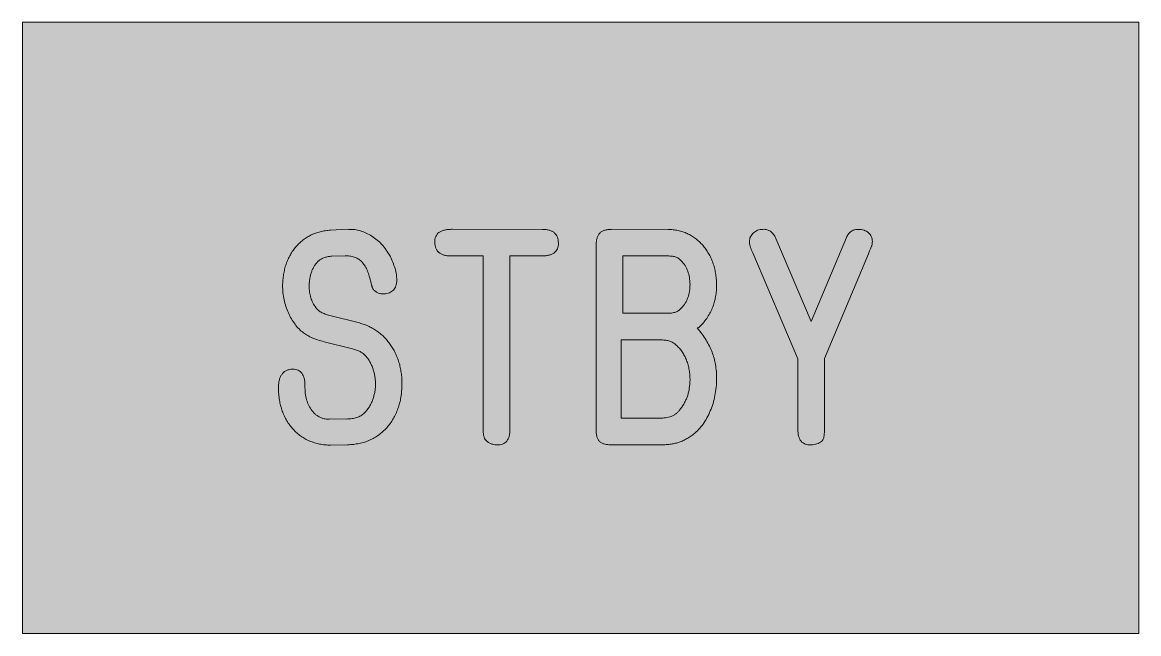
# Model space of a CAD drawing. Header units: inches. Extents: x 98.4 to 111.9, y 145 to 152.4.
import ezdxf

# ---------------------------------------------------------------- set-up
doc = ezdxf.new("R2010")
doc.units = ezdxf.units.IN
doc.header["$MEASUREMENT"] = 0

# ---------------------------------------------------------------- blocks, each defined once
blk = doc.blocks.new('block 2')
at = {"true_color": 0xffffff}
h = blk.add_hatch(color=7, dxfattribs=at)
h.dxf.hatch_style = 2
h.paths.add_polyline_path([(98.397, 152.379), (98.397, 145.013), (111.859, 145.013), (111.859, 152.379)])
at = {"color": 7, "lineweight": 5, "true_color": 0xffffff}
blk.add_lwpolyline([(98.397, 152.379), (98.397, 145.013), (111.859, 145.013), (111.859, 152.379), (98.397, 152.379)], dxfattribs=at)
blk = doc.blocks.new('block 3')
at = {"color": 7, "lineweight": 5, "true_color": 0xffffff}
blk.add_open_spline([(105.509, 149.885), (105.509, 149.885), (106.183, 149.884), (106.183, 149.884), (106.204, 149.883), (106.225, 149.882), (106.245, 149.88), (106.265, 149.878), (106.285, 149.875), (106.305, 149.87), (106.324, 149.866), (106.343, 149.861), (106.361, 149.855), (106.379, 149.848), (106.397, 149.842), (106.415, 149.834), (106.432, 149.826), (106.449, 149.817), (106.466, 149.807), (106.482, 149.797), (106.498, 149.786), (106.513, 149.774), (106.529, 149.763), (106.544, 149.75), (106.558, 149.737), (106.573, 149.723), (106.587, 149.708), (106.601, 149.693), (106.614, 149.678), (106.627, 149.662), (106.639, 149.645), (106.651, 149.629), (106.662, 149.612), (106.672, 149.594), (106.683, 149.577), (106.692, 149.559), (106.7, 149.54), (106.709, 149.521), (106.717, 149.502), (106.724, 149.483), (106.731, 149.463), (106.737, 149.442), (106.742, 149.422), (106.748, 149.4), (106.753, 149.379), (106.756, 149.358), (106.76, 149.336), (106.763, 149.313), (106.765, 149.291), (106.767, 149.267), (106.768, 149.244), (106.769, 149.221), (106.769, 149.195), (106.768, 149.17), (106.766, 149.145), (106.765, 149.121), (106.761, 149.097), (106.757, 149.073), (106.753, 149.049), (106.747, 149.026), (106.741, 149.003), (106.734, 148.98), (106.726, 148.958), (106.717, 148.936), (106.708, 148.915), (106.698, 148.893), (106.687, 148.873), (106.675, 148.852), (106.663, 148.832), (106.65, 148.812), (106.636, 148.792), (106.621, 148.773), (106.606, 148.754), (106.589, 148.735), (106.572, 148.718), (106.554, 148.7), (106.554, 148.7), (106.55, 148.7), (106.55, 148.7), (106.55, 148.7), (106.534, 148.696), (106.534, 148.696), (106.554, 148.672), (106.574, 148.648), (106.593, 148.623), (106.61, 148.599), (106.626, 148.575), (106.642, 148.55), (106.656, 148.526), (106.67, 148.502), (106.682, 148.478), (106.694, 148.454), (106.705, 148.431), (106.715, 148.406), (106.724, 148.382), (106.732, 148.357), (106.739, 148.332), (106.746, 148.307), (106.751, 148.281), (106.756, 148.255), (106.76, 148.228), (106.764, 148.2), (106.766, 148.172), (106.768, 148.144), (106.768, 148.115), (106.769, 148.087), (106.768, 148.052), (106.767, 148.016), (106.764, 147.982), (106.761, 147.948), (106.755, 147.915), (106.749, 147.882), (106.743, 147.85), (106.735, 147.818), (106.726, 147.787), (106.717, 147.756), (106.706, 147.726), (106.693, 147.697), (106.681, 147.669), (106.668, 147.641), (106.653, 147.614), (106.639, 147.588), (106.623, 147.563), (106.606, 147.539), (106.589, 147.516), (106.571, 147.494), (106.552, 147.473), (106.533, 147.453), (106.512, 147.434), (106.492, 147.415), (106.477, 147.404), (106.462, 147.393), (106.446, 147.383), (106.431, 147.374), (106.416, 147.365), (106.4, 147.357), (106.385, 147.349), (106.37, 147.341), (106.354, 147.334), (106.339, 147.328), (106.323, 147.322), (106.308, 147.317), (106.292, 147.312), (106.275, 147.308), (106.259, 147.304), (106.241, 147.3), (106.224, 147.298), (106.206, 147.295), (106.187, 147.293), (106.167, 147.291), (106.148, 147.29), (106.127, 147.288), (106.107, 147.288), (106.086, 147.288), (106.086, 147.288), (105.508, 147.288), (105.508, 147.288), (105.491, 147.289), (105.474, 147.289), (105.457, 147.291), (105.443, 147.292), (105.429, 147.295), (105.415, 147.299), (105.403, 147.302), (105.391, 147.307), (105.38, 147.313), (105.371, 147.318), (105.362, 147.325), (105.354, 147.332), (105.346, 147.341), (105.34, 147.35), (105.336, 147.36), (105.33, 147.371), (105.326, 147.383), (105.323, 147.396), (105.32, 147.41), (105.318, 147.425), (105.317, 147.44), (105.316, 147.458), (105.317, 147.476), (105.317, 147.493), (105.317, 147.493), (105.317, 149.687), (105.317, 149.687), (105.317, 149.704), (105.317, 149.72), (105.319, 149.737), (105.321, 149.751), (105.323, 149.765), (105.327, 149.778), (105.33, 149.79), (105.334, 149.802), (105.34, 149.812), (105.345, 149.822), (105.351, 149.831), (105.359, 149.838), (105.366, 149.846), (105.375, 149.852), (105.384, 149.858), (105.395, 149.864), (105.406, 149.869), (105.417, 149.873), (105.431, 149.877), (105.445, 149.879), (105.459, 149.881), (105.476, 149.883), (105.492, 149.884), (105.509, 149.885)], degree=3, knots=[0, 0, 0, 0, 1, 1, 1, 2, 2, 2, 3, 3, 3, 4, 4, 4, 5, 5, 5, 6, 6, 6, 7, 7, 7, 8, 8, 8, 9, 9, 9, 10, 10, 10, 11, 11, 11, 12, 12, 12, 13, 13, 13, 14, 14, 14, 15, 15, 15, 16, 16, 16, 17, 17, 17, 18, 18, 18, 19, 19, 19, 20, 20, 20, 21, 21, 21, 22, 22, 22, 23, 23, 23, 24, 24, 24, 25, 25, 25, 26, 26, 26, 27, 27, 27, 28, 28, 28, 29, 29, 29, 30, 30, 30, 31, 31, 31, 32, 32, 32, 33, 33, 33, 34, 34, 34, 35, 35, 35, 36, 36, 36, 37, 37, 37, 38, 38, 38, 39, 39, 39, 40, 40, 40, 41, 41, 41, 42, 42, 42, 43, 43, 43, 44, 44, 44, 45, 45, 45, 46, 46, 46, 47, 47, 47, 48, 48, 48, 49, 49, 49, 50, 50, 50, 51, 51, 51, 52, 52, 52, 53, 53, 53, 54, 54, 54, 55, 55, 55, 56, 56, 56, 57, 57, 57, 58, 58, 58, 59, 59, 59, 60, 60, 60, 61, 61, 61, 62, 62, 62, 63, 63, 63, 64, 64, 64, 65, 65, 65, 66, 66, 66, 67, 67, 67, 68, 68, 68, 69, 69, 69, 69], dxfattribs=at)
blk = doc.blocks.new('block 4')
at = {"color": 7, "lineweight": 5, "true_color": 0xffffff}
blk.add_open_spline([(102.32, 147.288), (102.32, 147.288), (102.115, 147.284), (102.115, 147.284), (102.092, 147.285), (102.069, 147.286), (102.047, 147.288), (102.025, 147.29), (102.004, 147.293), (101.982, 147.297), (101.962, 147.302), (101.941, 147.307), (101.921, 147.313), (101.901, 147.319), (101.882, 147.326), (101.863, 147.334), (101.844, 147.341), (101.826, 147.35), (101.808, 147.36), (101.79, 147.37), (101.773, 147.381), (101.756, 147.393), (101.739, 147.405), (101.723, 147.418), (101.708, 147.431), (101.692, 147.445), (101.677, 147.46), (101.663, 147.476), (101.649, 147.491), (101.635, 147.508), (101.622, 147.525), (101.61, 147.542), (101.598, 147.56), (101.587, 147.578), (101.576, 147.596), (101.566, 147.615), (101.557, 147.634), (101.548, 147.654), (101.539, 147.675), (101.532, 147.695), (101.524, 147.717), (101.518, 147.738), (101.512, 147.76), (101.506, 147.782), (101.501, 147.805), (101.498, 147.828), (101.493, 147.852), (101.49, 147.876), (101.489, 147.9), (101.486, 147.925), (101.485, 147.951), (101.485, 147.976), (101.485, 147.993), (101.486, 148.01), (101.488, 148.027), (101.49, 148.042), (101.493, 148.057), (101.497, 148.072), (101.501, 148.085), (101.505, 148.098), (101.511, 148.11), (101.516, 148.121), (101.522, 148.131), (101.53, 148.141), (101.537, 148.15), (101.545, 148.158), (101.553, 148.166), (101.562, 148.173), (101.572, 148.179), (101.583, 148.184), (101.594, 148.189), (101.605, 148.192), (101.617, 148.195), (101.63, 148.198), (101.643, 148.199), (101.656, 148.2), (101.668, 148.199), (101.68, 148.199), (101.691, 148.197), (101.702, 148.195), (101.712, 148.192), (101.722, 148.188), (101.731, 148.184), (101.74, 148.178), (101.748, 148.172), (101.756, 148.165), (101.763, 148.158), (101.768, 148.15), (101.775, 148.141), (101.78, 148.131), (101.784, 148.122), (101.789, 148.11), (101.793, 148.099), (101.796, 148.087), (101.8, 148.074), (101.802, 148.06), (101.803, 148.047), (101.804, 148.031), (101.804, 148.015), (101.805, 148), (101.805, 147.97), (101.806, 147.94), (101.809, 147.911), (101.812, 147.884), (101.817, 147.857), (101.825, 147.831), (101.832, 147.807), (101.841, 147.784), (101.853, 147.761), (101.863, 147.739), (101.876, 147.718), (101.891, 147.699), (101.898, 147.69), (101.906, 147.681), (101.914, 147.673), (101.922, 147.665), (101.93, 147.658), (101.938, 147.651), (101.947, 147.644), (101.955, 147.638), (101.964, 147.632), (101.973, 147.627), (101.982, 147.622), (101.991, 147.617), (102.001, 147.613), (102.01, 147.61), (102.02, 147.607), (102.03, 147.604), (102.04, 147.602), (102.05, 147.601), (102.061, 147.599), (102.071, 147.598), (102.082, 147.598), (102.093, 147.598), (102.104, 147.599), (102.116, 147.6), (102.116, 147.6), (102.308, 147.599), (102.308, 147.599), (102.329, 147.6), (102.351, 147.601), (102.373, 147.604), (102.392, 147.607), (102.411, 147.611), (102.43, 147.617), (102.447, 147.622), (102.464, 147.63), (102.479, 147.639), (102.493, 147.648), (102.506, 147.659), (102.519, 147.67), (102.529, 147.681), (102.54, 147.691), (102.549, 147.702), (102.559, 147.714), (102.568, 147.726), (102.576, 147.738), (102.585, 147.751), (102.592, 147.765), (102.599, 147.778), (102.606, 147.793), (102.613, 147.807), (102.619, 147.822), (102.625, 147.838), (102.63, 147.853), (102.634, 147.869), (102.639, 147.885), (102.643, 147.901), (102.646, 147.918), (102.649, 147.934), (102.652, 147.951), (102.653, 147.967), (102.655, 147.985), (102.655, 148.002), (102.655, 148.019), (102.655, 148.036), (102.654, 148.053), (102.653, 148.07), (102.652, 148.086), (102.65, 148.103), (102.647, 148.119), (102.644, 148.135), (102.64, 148.151), (102.636, 148.166), (102.632, 148.182), (102.627, 148.197), (102.622, 148.212), (102.617, 148.227), (102.611, 148.242), (102.604, 148.256), (102.598, 148.27), (102.591, 148.284), (102.583, 148.297), (102.576, 148.309), (102.568, 148.321), (102.559, 148.333), (102.55, 148.344), (102.541, 148.354), (102.531, 148.365), (102.523, 148.374), (102.514, 148.382), (102.505, 148.39), (102.494, 148.398), (102.482, 148.405), (102.47, 148.411), (102.457, 148.418), (102.443, 148.424), (102.428, 148.429), (102.412, 148.435), (102.396, 148.439), (102.38, 148.444), (102.38, 148.444), (102.035, 148.53), (102.035, 148.53), (102.009, 148.537), (101.982, 148.544), (101.956, 148.553), (101.934, 148.56), (101.913, 148.568), (101.892, 148.577), (101.874, 148.585), (101.856, 148.594), (101.838, 148.604), (101.821, 148.614), (101.805, 148.625), (101.789, 148.636), (101.77, 148.652), (101.751, 148.667), (101.734, 148.684), (101.716, 148.702), (101.7, 148.721), (101.685, 148.741), (101.669, 148.761), (101.655, 148.783), (101.642, 148.805), (101.628, 148.829), (101.616, 148.853), (101.605, 148.877), (101.594, 148.903), (101.584, 148.929), (101.575, 148.955), (101.567, 148.982), (101.56, 149.009), (101.554, 149.036), (101.548, 149.063), (101.543, 149.091), (101.54, 149.119), (101.537, 149.148), (101.536, 149.176), (101.535, 149.205), (101.536, 149.228), (101.537, 149.252), (101.539, 149.275), (101.541, 149.298), (101.544, 149.32), (101.547, 149.342), (101.551, 149.363), (101.555, 149.385), (101.56, 149.406), (101.565, 149.426), (101.571, 149.447), (101.578, 149.467), (101.585, 149.486), (101.592, 149.505), (101.601, 149.524), (101.609, 149.542), (101.618, 149.56), (101.629, 149.578), (101.638, 149.595), (101.649, 149.612), (101.661, 149.629), (101.672, 149.645), (101.685, 149.661), (101.698, 149.676), (101.711, 149.691), (101.725, 149.705), (101.739, 149.719), (101.753, 149.732), (101.768, 149.745), (101.783, 149.757), (101.798, 149.769), (101.814, 149.78), (101.83, 149.79), (101.846, 149.8), (101.863, 149.809), (101.88, 149.817), (101.898, 149.826), (101.915, 149.833), (101.933, 149.839), (101.952, 149.846), (101.971, 149.851), (101.99, 149.856), (102.009, 149.861), (102.029, 149.865), (102.049, 149.868), (102.07, 149.871), (102.091, 149.873), (102.112, 149.875), (102.112, 149.875), (102.316, 149.885), (102.316, 149.885), (102.316, 149.885), (102.335, 149.884), (102.335, 149.884), (102.358, 149.884), (102.382, 149.884), (102.405, 149.881), (102.428, 149.878), (102.451, 149.873), (102.474, 149.866), (102.498, 149.859), (102.521, 149.85), (102.543, 149.84), (102.567, 149.829), (102.589, 149.817), (102.611, 149.803), (102.634, 149.788), (102.656, 149.772), (102.676, 149.755), (102.697, 149.738), (102.716, 149.72), (102.734, 149.7), (102.753, 149.68), (102.771, 149.658), (102.786, 149.635), (102.802, 149.612), (102.817, 149.587), (102.831, 149.562), (102.843, 149.538), (102.855, 149.513), (102.865, 149.488), (102.875, 149.464), (102.883, 149.438), (102.891, 149.413), (102.897, 149.389), (102.903, 149.364), (102.907, 149.34), (102.91, 149.318), (102.911, 149.297), (102.913, 149.275), (102.912, 149.263), (102.911, 149.25), (102.909, 149.238), (102.908, 149.226), (102.905, 149.215), (102.901, 149.204), (102.898, 149.194), (102.894, 149.185), (102.888, 149.176), (102.884, 149.168), (102.878, 149.16), (102.872, 149.153), (102.865, 149.146), (102.857, 149.14), (102.849, 149.134), (102.841, 149.129), (102.833, 149.124), (102.824, 149.12), (102.814, 149.116), (102.803, 149.113), (102.792, 149.111), (102.781, 149.109), (102.769, 149.108), (102.757, 149.107), (102.742, 149.107), (102.727, 149.108), (102.712, 149.111), (102.699, 149.114), (102.686, 149.118), (102.674, 149.124), (102.663, 149.13), (102.652, 149.137), (102.643, 149.146), (102.634, 149.155), (102.626, 149.166), (102.619, 149.177), (102.618, 149.18), (102.618, 149.182), (102.617, 149.185), (102.616, 149.189), (102.615, 149.193), (102.614, 149.197), (102.613, 149.2), (102.612, 149.203), (102.611, 149.206), (102.609, 149.211), (102.609, 149.216), (102.607, 149.221), (102.606, 149.227), (102.604, 149.233), (102.602, 149.239), (102.599, 149.247), (102.597, 149.255), (102.595, 149.264), (102.589, 149.288), (102.583, 149.313), (102.576, 149.337), (102.569, 149.358), (102.561, 149.379), (102.552, 149.4), (102.544, 149.418), (102.535, 149.435), (102.524, 149.452), (102.514, 149.466), (102.504, 149.48), (102.492, 149.493), (102.48, 149.505), (102.468, 149.515), (102.454, 149.524), (102.44, 149.533), (102.425, 149.541), (102.41, 149.547), (102.394, 149.553), (102.377, 149.558), (102.36, 149.561), (102.341, 149.564), (102.323, 149.565), (102.304, 149.566), (102.304, 149.566), (102.288, 149.566), (102.288, 149.566), (102.288, 149.566), (102.128, 149.562), (102.128, 149.562), (102.114, 149.56), (102.1, 149.559), (102.086, 149.556), (102.071, 149.553), (102.056, 149.549), (102.042, 149.544), (102.028, 149.539), (102.014, 149.534), (102.002, 149.527), (101.991, 149.521), (101.981, 149.514), (101.971, 149.507), (101.962, 149.498), (101.953, 149.489), (101.945, 149.479), (101.936, 149.469), (101.929, 149.459), (101.922, 149.448), (101.915, 149.437), (101.908, 149.426), (101.902, 149.414), (101.896, 149.402), (101.891, 149.39), (101.886, 149.378), (101.882, 149.365), (101.877, 149.351), (101.873, 149.338), (101.87, 149.324), (101.866, 149.31), (101.864, 149.295), (101.861, 149.28), (101.86, 149.265), (101.858, 149.249), (101.857, 149.233), (101.856, 149.217), (101.855, 149.201), (101.857, 149.177), (101.858, 149.153), (101.861, 149.129), (101.864, 149.106), (101.869, 149.083), (101.876, 149.061), (101.883, 149.04), (101.891, 149.019), (101.901, 148.999), (101.911, 148.979), (101.923, 148.96), (101.936, 148.942), (101.944, 148.931), (101.953, 148.92), (101.963, 148.911), (101.974, 148.901), (101.987, 148.893), (102, 148.886), (102.015, 148.878), (102.031, 148.87), (102.047, 148.864), (102.065, 148.858), (102.084, 148.853), (102.104, 148.848), (102.104, 148.848), (102.448, 148.761), (102.448, 148.761), (102.468, 148.755), (102.488, 148.749), (102.507, 148.743), (102.527, 148.736), (102.545, 148.729), (102.564, 148.721), (102.582, 148.712), (102.6, 148.703), (102.617, 148.693), (102.634, 148.684), (102.651, 148.674), (102.667, 148.663), (102.683, 148.652), (102.698, 148.64), (102.713, 148.628), (102.728, 148.616), (102.743, 148.603), (102.757, 148.59), (102.771, 148.576), (102.784, 148.561), (102.796, 148.546), (102.809, 148.531), (102.822, 148.515), (102.833, 148.499), (102.845, 148.483), (102.856, 148.466), (102.866, 148.449), (102.876, 148.432), (102.885, 148.414), (102.894, 148.395), (102.903, 148.377), (102.911, 148.358), (102.918, 148.339), (102.926, 148.32), (102.933, 148.301), (102.939, 148.281), (102.945, 148.261), (102.95, 148.24), (102.954, 148.22), (102.958, 148.198), (102.962, 148.177), (102.965, 148.155), (102.968, 148.133), (102.971, 148.111), (102.973, 148.089), (102.974, 148.066), (102.975, 148.043), (102.975, 148.019), (102.975, 147.993), (102.974, 147.966), (102.971, 147.94), (102.969, 147.914), (102.966, 147.889), (102.962, 147.864), (102.958, 147.84), (102.953, 147.816), (102.947, 147.792), (102.941, 147.77), (102.935, 147.747), (102.927, 147.725), (102.919, 147.704), (102.91, 147.682), (102.901, 147.662), (102.891, 147.641), (102.881, 147.621), (102.87, 147.602), (102.859, 147.583), (102.846, 147.564), (102.833, 147.546), (102.82, 147.528), (102.806, 147.511), (102.791, 147.494), (102.776, 147.478), (102.761, 147.462), (102.744, 147.448), (102.729, 147.433), (102.712, 147.42), (102.694, 147.407), (102.677, 147.395), (102.659, 147.383), (102.641, 147.373), (102.622, 147.362), (102.603, 147.352), (102.584, 147.344), (102.564, 147.335), (102.543, 147.327), (102.523, 147.321), (102.502, 147.314), (102.48, 147.309), (102.458, 147.304), (102.436, 147.3), (102.413, 147.296), (102.391, 147.293), (102.367, 147.291), (102.343, 147.29), (102.32, 147.288)], degree=3, knots=[0, 0, 0, 0, 1, 1, 1, 2, 2, 2, 3, 3, 3, 4, 4, 4, 5, 5, 5, 6, 6, 6, 7, 7, 7, 8, 8, 8, 9, 9, 9, 10, 10, 10, 11, 11, 11, 12, 12, 12, 13, 13, 13, 14, 14, 14, 15, 15, 15, 16, 16, 16, 17, 17, 17, 18, 18, 18, 19, 19, 19, 20, 20, 20, 21, 21, 21, 22, 22, 22, 23, 23, 23, 24, 24, 24, 25, 25, 25, 26, 26, 26, 27, 27, 27, 28, 28, 28, 29, 29, 29, 30, 30, 30, 31, 31, 31, 32, 32, 32, 33, 33, 33, 34, 34, 34, 35, 35, 35, 36, 36, 36, 37, 37, 37, 38, 38, 38, 39, 39, 39, 40, 40, 40, 41, 41, 41, 42, 42, 42, 43, 43, 43, 44, 44, 44, 45, 45, 45, 46, 46, 46, 47, 47, 47, 48, 48, 48, 49, 49, 49, 50, 50, 50, 51, 51, 51, 52, 52, 52, 53, 53, 53, 54, 54, 54, 55, 55, 55, 56, 56, 56, 57, 57, 57, 58, 58, 58, 59, 59, 59, 60, 60, 60, 61, 61, 61, 62, 62, 62, 63, 63, 63, 64, 64, 64, 65, 65, 65, 66, 66, 66, 67, 67, 67, 68, 68, 68, 69, 69, 69, 70, 70, 70, 71, 71, 71, 72, 72, 72, 73, 73, 73, 74, 74, 74, 75, 75, 75, 76, 76, 76, 77, 77, 77, 78, 78, 78, 79, 79, 79, 80, 80, 80, 81, 81, 81, 82, 82, 82, 83, 83, 83, 84, 84, 84, 85, 85, 85, 86, 86, 86, 87, 87, 87, 88, 88, 88, 89, 89, 89, 90, 90, 90, 91, 91, 91, 92, 92, 92, 93, 93, 93, 94, 94, 94, 95, 95, 95, 96, 96, 96, 97, 97, 97, 98, 98, 98, 99, 99, 99, 100, 100, 100, 101, 101, 101, 102, 102, 102, 103, 103, 103, 104, 104, 104, 105, 105, 105, 106, 106, 106, 107, 107, 107, 108, 108, 108, 109, 109, 109, 110, 110, 110, 111, 111, 111, 112, 112, 112, 113, 113, 113, 114, 114, 114, 115, 115, 115, 116, 116, 116, 117, 117, 117, 118, 118, 118, 119, 119, 119, 120, 120, 120, 121, 121, 121, 122, 122, 122, 123, 123, 123, 124, 124, 124, 125, 125, 125, 126, 126, 126, 127, 127, 127, 128, 128, 128, 129, 129, 129, 130, 130, 130, 131, 131, 131, 132, 132, 132, 133, 133, 133, 134, 134, 134, 135, 135, 135, 136, 136, 136, 137, 137, 137, 138, 138, 138, 139, 139, 139, 140, 140, 140, 141, 141, 141, 142, 142, 142, 143, 143, 143, 144, 144, 144, 145, 145, 145, 146, 146, 146, 147, 147, 147, 148, 148, 148, 149, 149, 149, 150, 150, 150, 151, 151, 151, 152, 152, 152, 153, 153, 153, 154, 154, 154, 155, 155, 155, 156, 156, 156, 157, 157, 157, 158, 158, 158, 159, 159, 159, 160, 160, 160, 161, 161, 161, 162, 162, 162, 163, 163, 163, 164, 164, 164, 165, 165, 165, 166, 166, 166, 167, 167, 167, 168, 168, 168, 169, 169, 169, 170, 170, 170, 171, 171, 171, 172, 172, 172, 173, 173, 173, 174, 174, 174, 175, 175, 175, 176, 176, 176, 177, 177, 177, 178, 178, 178, 179, 179, 179, 180, 180, 180, 181, 181, 181, 182, 182, 182, 183, 183, 183, 184, 184, 184, 185, 185, 185, 186, 186, 186, 187, 187, 187, 188, 188, 188, 189, 189, 189, 190, 190, 190, 191, 191, 191, 192, 192, 192, 193, 193, 193, 194, 194, 194, 194], dxfattribs=at)
blk = doc.blocks.new('block 5')
at = {"color": 7, "lineweight": 5, "true_color": 0xffffff}
blk.add_open_spline([(103.581, 149.885), (103.581, 149.885), (104.671, 149.884), (104.671, 149.884), (104.685, 149.884), (104.7, 149.883), (104.715, 149.882), (104.728, 149.88), (104.741, 149.877), (104.754, 149.874), (104.765, 149.87), (104.776, 149.866), (104.786, 149.861), (104.796, 149.856), (104.805, 149.85), (104.813, 149.843), (104.821, 149.836), (104.828, 149.828), (104.834, 149.82), (104.84, 149.811), (104.845, 149.801), (104.849, 149.791), (104.853, 149.78), (104.856, 149.769), (104.858, 149.757), (104.86, 149.745), (104.861, 149.732), (104.861, 149.719), (104.861, 149.706), (104.861, 149.694), (104.859, 149.682), (104.857, 149.672), (104.853, 149.661), (104.849, 149.651), (104.845, 149.642), (104.84, 149.633), (104.834, 149.625), (104.827, 149.617), (104.82, 149.61), (104.812, 149.603), (104.803, 149.597), (104.794, 149.591), (104.784, 149.586), (104.773, 149.581), (104.761, 149.577), (104.75, 149.574), (104.736, 149.571), (104.723, 149.568), (104.709, 149.567), (104.694, 149.565), (104.678, 149.565), (104.663, 149.564), (104.663, 149.564), (104.277, 149.564), (104.277, 149.564), (104.277, 149.564), (104.277, 147.486), (104.277, 147.486), (104.276, 147.47), (104.276, 147.454), (104.275, 147.437), (104.274, 147.424), (104.271, 147.41), (104.268, 147.396), (104.265, 147.384), (104.261, 147.372), (104.256, 147.361), (104.252, 147.351), (104.246, 147.342), (104.239, 147.334), (104.233, 147.325), (104.225, 147.318), (104.217, 147.312), (104.208, 147.306), (104.199, 147.301), (104.189, 147.297), (104.178, 147.293), (104.167, 147.291), (104.156, 147.29), (104.144, 147.288), (104.131, 147.288), (104.118, 147.288), (104.105, 147.289), (104.091, 147.29), (104.078, 147.292), (104.066, 147.295), (104.055, 147.298), (104.043, 147.303), (104.033, 147.308), (104.022, 147.313), (104.013, 147.319), (104.003, 147.326), (103.995, 147.334), (103.986, 147.343), (103.98, 147.35), (103.974, 147.358), (103.97, 147.366), (103.966, 147.375), (103.963, 147.385), (103.961, 147.395), (103.96, 147.401), (103.959, 147.407), (103.958, 147.414), (103.957, 147.422), (103.957, 147.43), (103.956, 147.438), (103.956, 147.448), (103.955, 147.458), (103.955, 147.468), (103.955, 147.481), (103.956, 147.493), (103.956, 147.506), (103.956, 147.506), (103.956, 149.564), (103.956, 149.564), (103.956, 149.564), (103.565, 149.564), (103.565, 149.564), (103.55, 149.564), (103.535, 149.565), (103.52, 149.567), (103.506, 149.568), (103.493, 149.571), (103.48, 149.575), (103.469, 149.578), (103.457, 149.582), (103.447, 149.588), (103.437, 149.593), (103.428, 149.599), (103.42, 149.606), (103.412, 149.613), (103.404, 149.621), (103.398, 149.629), (103.392, 149.638), (103.387, 149.648), (103.383, 149.658), (103.379, 149.669), (103.376, 149.68), (103.374, 149.691), (103.372, 149.704), (103.371, 149.717), (103.371, 149.73), (103.371, 149.743), (103.371, 149.755), (103.373, 149.767), (103.375, 149.778), (103.378, 149.789), (103.382, 149.799), (103.387, 149.808), (103.392, 149.817), (103.399, 149.825), (103.405, 149.833), (103.413, 149.841), (103.421, 149.847), (103.43, 149.854), (103.441, 149.859), (103.451, 149.864), (103.463, 149.869), (103.475, 149.872), (103.488, 149.875), (103.502, 149.879), (103.516, 149.881), (103.531, 149.883), (103.548, 149.884), (103.564, 149.885), (103.581, 149.885)], degree=3, knots=[0, 0, 0, 0, 1, 1, 1, 2, 2, 2, 3, 3, 3, 4, 4, 4, 5, 5, 5, 6, 6, 6, 7, 7, 7, 8, 8, 8, 9, 9, 9, 10, 10, 10, 11, 11, 11, 12, 12, 12, 13, 13, 13, 14, 14, 14, 15, 15, 15, 16, 16, 16, 17, 17, 17, 18, 18, 18, 19, 19, 19, 20, 20, 20, 21, 21, 21, 22, 22, 22, 23, 23, 23, 24, 24, 24, 25, 25, 25, 26, 26, 26, 27, 27, 27, 28, 28, 28, 29, 29, 29, 30, 30, 30, 31, 31, 31, 32, 32, 32, 33, 33, 33, 34, 34, 34, 35, 35, 35, 36, 36, 36, 37, 37, 37, 38, 38, 38, 39, 39, 39, 40, 40, 40, 41, 41, 41, 42, 42, 42, 43, 43, 43, 44, 44, 44, 45, 45, 45, 46, 46, 46, 47, 47, 47, 48, 48, 48, 49, 49, 49, 50, 50, 50, 51, 51, 51, 52, 52, 52, 53, 53, 53, 54, 54, 54, 55, 55, 55, 55], dxfattribs=at)
blk = doc.blocks.new('block 6')
at = {"color": 7, "lineweight": 5, "true_color": 0xffffff}
blk.add_open_spline([(107.75, 147.47), (107.75, 147.47), (107.75, 148.325), (107.75, 148.325), (107.75, 148.325), (107.207, 149.601), (107.207, 149.601), (107.207, 149.601), (107.199, 149.616), (107.199, 149.616), (107.194, 149.627), (107.188, 149.639), (107.184, 149.651), (107.18, 149.661), (107.176, 149.672), (107.173, 149.682), (107.17, 149.692), (107.168, 149.701), (107.166, 149.71), (107.165, 149.718), (107.164, 149.726), (107.164, 149.734), (107.165, 149.745), (107.166, 149.756), (107.168, 149.766), (107.17, 149.776), (107.173, 149.785), (107.177, 149.794), (107.182, 149.803), (107.186, 149.812), (107.192, 149.82), (107.198, 149.828), (107.205, 149.835), (107.212, 149.842), (107.22, 149.849), (107.228, 149.855), (107.237, 149.86), (107.246, 149.865), (107.255, 149.87), (107.264, 149.873), (107.274, 149.877), (107.284, 149.88), (107.295, 149.882), (107.306, 149.884), (107.317, 149.884), (107.328, 149.884), (107.337, 149.885), (107.346, 149.885), (107.354, 149.884), (107.362, 149.883), (107.37, 149.882), (107.378, 149.879), (107.386, 149.877), (107.393, 149.875), (107.4, 149.871), (107.408, 149.868), (107.414, 149.864), (107.421, 149.86), (107.427, 149.855), (107.434, 149.85), (107.439, 149.844), (107.446, 149.838), (107.451, 149.831), (107.456, 149.824), (107.462, 149.817), (107.467, 149.809), (107.471, 149.801), (107.476, 149.792), (107.48, 149.783), (107.484, 149.774), (107.484, 149.774), (107.91, 148.774), (107.91, 148.774), (107.91, 148.774), (108.335, 149.786), (108.335, 149.786), (108.342, 149.801), (108.35, 149.817), (108.361, 149.831), (108.37, 149.843), (108.381, 149.853), (108.394, 149.862), (108.407, 149.87), (108.421, 149.877), (108.435, 149.88), (108.451, 149.884), (108.467, 149.884), (108.483, 149.884), (108.495, 149.884), (108.506, 149.883), (108.518, 149.882), (108.528, 149.88), (108.538, 149.877), (108.548, 149.874), (108.558, 149.87), (108.567, 149.866), (108.576, 149.861), (108.584, 149.856), (108.592, 149.85), (108.6, 149.844), (108.607, 149.837), (108.614, 149.83), (108.62, 149.822), (108.625, 149.815), (108.63, 149.806), (108.634, 149.798), (108.638, 149.789), (108.642, 149.779), (108.643, 149.769), (108.645, 149.759), (108.646, 149.749), (108.647, 149.738), (108.647, 149.73), (108.647, 149.722), (108.646, 149.714), (108.645, 149.707), (108.644, 149.7), (108.642, 149.693), (108.64, 149.689), (108.639, 149.685), (108.637, 149.681), (108.635, 149.675), (108.633, 149.669), (108.63, 149.663), (108.627, 149.655), (108.624, 149.648), (108.62, 149.64), (108.616, 149.631), (108.612, 149.622), (108.608, 149.612), (108.608, 149.612), (108.6, 149.589), (108.6, 149.589), (108.6, 149.589), (108.07, 148.329), (108.07, 148.329), (108.07, 148.329), (108.069, 147.486), (108.069, 147.486), (108.07, 147.474), (108.07, 147.463), (108.069, 147.451), (108.069, 147.441), (108.068, 147.431), (108.068, 147.422), (108.067, 147.413), (108.066, 147.405), (108.065, 147.397), (108.065, 147.39), (108.063, 147.384), (108.062, 147.378), (108.06, 147.368), (108.057, 147.357), (108.051, 147.349), (108.047, 147.341), (108.041, 147.335), (108.034, 147.329), (108.025, 147.323), (108.016, 147.317), (108.007, 147.312), (107.997, 147.306), (107.987, 147.302), (107.976, 147.299), (107.966, 147.295), (107.955, 147.293), (107.944, 147.291), (107.932, 147.29), (107.921, 147.289), (107.909, 147.288), (107.896, 147.288), (107.884, 147.288), (107.871, 147.29), (107.86, 147.292), (107.849, 147.294), (107.838, 147.298), (107.829, 147.301), (107.819, 147.306), (107.811, 147.312), (107.802, 147.317), (107.795, 147.324), (107.788, 147.331), (107.781, 147.339), (107.775, 147.348), (107.771, 147.357), (107.766, 147.367), (107.762, 147.378), (107.759, 147.389), (107.755, 147.401), (107.753, 147.414), (107.752, 147.427), (107.75, 147.441), (107.75, 147.456), (107.75, 147.47)], degree=3, knots=[0, 0, 0, 0, 1, 1, 1, 2, 2, 2, 3, 3, 3, 4, 4, 4, 5, 5, 5, 6, 6, 6, 7, 7, 7, 8, 8, 8, 9, 9, 9, 10, 10, 10, 11, 11, 11, 12, 12, 12, 13, 13, 13, 14, 14, 14, 15, 15, 15, 16, 16, 16, 17, 17, 17, 18, 18, 18, 19, 19, 19, 20, 20, 20, 21, 21, 21, 22, 22, 22, 23, 23, 23, 24, 24, 24, 25, 25, 25, 26, 26, 26, 27, 27, 27, 28, 28, 28, 29, 29, 29, 30, 30, 30, 31, 31, 31, 32, 32, 32, 33, 33, 33, 34, 34, 34, 35, 35, 35, 36, 36, 36, 37, 37, 37, 38, 38, 38, 39, 39, 39, 40, 40, 40, 41, 41, 41, 42, 42, 42, 43, 43, 43, 44, 44, 44, 45, 45, 45, 46, 46, 46, 47, 47, 47, 48, 48, 48, 49, 49, 49, 50, 50, 50, 51, 51, 51, 52, 52, 52, 53, 53, 53, 54, 54, 54, 55, 55, 55, 56, 56, 56, 57, 57, 57, 58, 58, 58, 59, 59, 59, 60, 60, 60, 61, 61, 61, 62, 62, 62, 63, 63, 63, 64, 64, 64, 64], dxfattribs=at)
blk = doc.blocks.new('block 7')
at = {"true_color": 0xffffff}
h = blk.add_hatch(color=7, dxfattribs=at)
h.dxf.hatch_style = 2
edge = h.paths.add_edge_path()
edge.add_spline(control_points=[(106.449, 148.079), (106.448, 148.1), (106.447, 148.121), (106.445, 148.142), (106.443, 148.163), (106.44, 148.184), (106.436, 148.205), (106.432, 148.225), (106.427, 148.244), (106.421, 148.264), (106.415, 148.283), (106.409, 148.302), (106.401, 148.321), (106.393, 148.339), (106.384, 148.356), (106.375, 148.373), (106.366, 148.39), (106.356, 148.406), (106.345, 148.421), (106.335, 148.435), (106.323, 148.449), (106.311, 148.461), (106.299, 148.474), (106.286, 148.485), (106.273, 148.497), (106.26, 148.507), (106.248, 148.516), (106.234, 148.524), (106.221, 148.531), (106.207, 148.537), (106.193, 148.541), (106.178, 148.545), (106.162, 148.548), (106.147, 148.55), (106.128, 148.552), (106.109, 148.552), (106.09, 148.553), (106.09, 148.553), (105.618, 148.553), (105.618, 148.553), (105.618, 148.553), (105.618, 147.609), (105.618, 147.609), (105.618, 147.609), (106.063, 147.609), (106.063, 147.609), (106.078, 147.609), (106.094, 147.609), (106.11, 147.61), (106.124, 147.611), (106.138, 147.612), (106.152, 147.614), (106.165, 147.615), (106.177, 147.617), (106.189, 147.62), (106.2, 147.623), (106.211, 147.626), (106.221, 147.63), (106.231, 147.634), (106.24, 147.638), (106.249, 147.643), (106.259, 147.649), (106.267, 147.655), (106.276, 147.661), (106.285, 147.668), (106.293, 147.675), (106.301, 147.682), (106.309, 147.691), (106.316, 147.699), (106.324, 147.708), (106.334, 147.721), (106.344, 147.734), (106.353, 147.747), (106.362, 147.76), (106.37, 147.773), (106.378, 147.787), (106.386, 147.801), (106.393, 147.816), (106.4, 147.83), (106.406, 147.845), (106.412, 147.86), (106.417, 147.875), (106.422, 147.891), (106.427, 147.907), (106.431, 147.923), (106.435, 147.939), (106.438, 147.956), (106.44, 147.973), (106.443, 147.99), (106.445, 148.007), (106.446, 148.024), (106.448, 148.043), (106.448, 148.061), (106.449, 148.079)], knot_values=[0, 0, 0, 0, 1, 1, 1, 2, 2, 2, 3, 3, 3, 4, 4, 4, 5, 5, 5, 6, 6, 6, 7, 7, 7, 8, 8, 8, 9, 9, 9, 10, 10, 10, 11, 11, 11, 12, 12, 12, 13, 13, 13, 14, 14, 14, 15, 15, 15, 16, 16, 16, 17, 17, 17, 18, 18, 18, 19, 19, 19, 20, 20, 20, 21, 21, 21, 22, 22, 22, 23, 23, 23, 24, 24, 24, 25, 25, 25, 26, 26, 26, 27, 27, 27, 28, 28, 28, 29, 29, 29, 30, 30, 30, 31, 31, 31, 31], degree=3, periodic=1)
at = {"color": 7, "lineweight": 5, "true_color": 0xffffff}
blk.add_open_spline([(106.449, 148.079), (106.448, 148.1), (106.447, 148.121), (106.445, 148.142), (106.443, 148.163), (106.44, 148.184), (106.436, 148.205), (106.432, 148.225), (106.427, 148.244), (106.421, 148.264), (106.415, 148.283), (106.409, 148.302), (106.401, 148.321), (106.393, 148.339), (106.384, 148.356), (106.375, 148.373), (106.366, 148.39), (106.356, 148.406), (106.345, 148.421), (106.335, 148.435), (106.323, 148.449), (106.311, 148.461), (106.299, 148.474), (106.286, 148.485), (106.273, 148.497), (106.26, 148.507), (106.248, 148.516), (106.234, 148.524), (106.221, 148.531), (106.207, 148.537), (106.193, 148.541), (106.178, 148.545), (106.162, 148.548), (106.147, 148.55), (106.128, 148.552), (106.109, 148.552), (106.09, 148.553), (106.09, 148.553), (105.618, 148.553), (105.618, 148.553), (105.618, 148.553), (105.618, 147.609), (105.618, 147.609), (105.618, 147.609), (106.063, 147.609), (106.063, 147.609), (106.078, 147.609), (106.094, 147.609), (106.11, 147.61), (106.124, 147.611), (106.138, 147.612), (106.152, 147.614), (106.165, 147.615), (106.177, 147.617), (106.189, 147.62), (106.2, 147.623), (106.211, 147.626), (106.221, 147.63), (106.231, 147.634), (106.24, 147.638), (106.249, 147.643), (106.259, 147.649), (106.267, 147.655), (106.276, 147.661), (106.285, 147.668), (106.293, 147.675), (106.301, 147.682), (106.309, 147.691), (106.316, 147.699), (106.324, 147.708), (106.334, 147.721), (106.344, 147.734), (106.353, 147.747), (106.362, 147.76), (106.37, 147.773), (106.378, 147.787), (106.386, 147.801), (106.393, 147.816), (106.4, 147.83), (106.406, 147.845), (106.412, 147.86), (106.417, 147.875), (106.422, 147.891), (106.427, 147.907), (106.431, 147.923), (106.435, 147.939), (106.438, 147.956), (106.44, 147.973), (106.443, 147.99), (106.445, 148.007), (106.446, 148.024), (106.448, 148.043), (106.448, 148.061), (106.449, 148.079)], degree=3, knots=[0, 0, 0, 0, 1, 1, 1, 2, 2, 2, 3, 3, 3, 4, 4, 4, 5, 5, 5, 6, 6, 6, 7, 7, 7, 8, 8, 8, 9, 9, 9, 10, 10, 10, 11, 11, 11, 12, 12, 12, 13, 13, 13, 14, 14, 14, 15, 15, 15, 16, 16, 16, 17, 17, 17, 18, 18, 18, 19, 19, 19, 20, 20, 20, 21, 21, 21, 22, 22, 22, 23, 23, 23, 24, 24, 24, 25, 25, 25, 26, 26, 26, 27, 27, 27, 28, 28, 28, 29, 29, 29, 30, 30, 30, 31, 31, 31, 31], dxfattribs=at)
blk = doc.blocks.new('block 8')
at = {"true_color": 0xffffff}
h = blk.add_hatch(color=7, dxfattribs=at)
h.dxf.hatch_style = 2
edge = h.paths.add_edge_path()
edge.add_spline(control_points=[(106.449, 149.221), (106.447, 149.249), (106.445, 149.277), (106.441, 149.305), (106.437, 149.331), (106.43, 149.356), (106.421, 149.381), (106.412, 149.404), (106.402, 149.427), (106.388, 149.448), (106.375, 149.469), (106.359, 149.488), (106.343, 149.507), (106.332, 149.517), (106.321, 149.527), (106.309, 149.535), (106.297, 149.543), (106.284, 149.548), (106.27, 149.553), (106.263, 149.555), (106.256, 149.557), (106.248, 149.558), (106.24, 149.56), (106.231, 149.561), (106.222, 149.562), (106.212, 149.563), (106.201, 149.563), (106.191, 149.564), (106.18, 149.564), (106.168, 149.564), (106.156, 149.564), (106.156, 149.564), (105.637, 149.564), (105.637, 149.564), (105.637, 149.564), (105.637, 148.873), (105.637, 148.873), (105.637, 148.873), (106.16, 148.873), (106.16, 148.873), (106.172, 148.874), (106.184, 148.874), (106.195, 148.874), (106.205, 148.874), (106.216, 148.875), (106.226, 148.876), (106.235, 148.877), (106.243, 148.879), (106.252, 148.881), (106.26, 148.882), (106.267, 148.884), (106.274, 148.887), (106.288, 148.892), (106.301, 148.899), (106.313, 148.907), (106.325, 148.916), (106.336, 148.927), (106.347, 148.938), (106.363, 148.957), (106.378, 148.975), (106.391, 148.996), (106.404, 149.017), (106.414, 149.039), (106.423, 149.062), (106.431, 149.086), (106.438, 149.112), (106.442, 149.137), (106.446, 149.165), (106.447, 149.193), (106.449, 149.221)], knot_values=[0, 0, 0, 0, 1, 1, 1, 2, 2, 2, 3, 3, 3, 4, 4, 4, 5, 5, 5, 6, 6, 6, 7, 7, 7, 8, 8, 8, 9, 9, 9, 10, 10, 10, 11, 11, 11, 12, 12, 12, 13, 13, 13, 14, 14, 14, 15, 15, 15, 16, 16, 16, 17, 17, 17, 18, 18, 18, 19, 19, 19, 20, 20, 20, 21, 21, 21, 22, 22, 22, 23, 23, 23, 23], degree=3, periodic=1)
at = {"color": 7, "lineweight": 5, "true_color": 0xffffff}
blk.add_open_spline([(106.449, 149.221), (106.447, 149.249), (106.445, 149.277), (106.441, 149.305), (106.437, 149.331), (106.43, 149.356), (106.421, 149.381), (106.412, 149.404), (106.402, 149.427), (106.388, 149.448), (106.375, 149.469), (106.359, 149.488), (106.343, 149.507), (106.332, 149.517), (106.321, 149.527), (106.309, 149.535), (106.297, 149.543), (106.284, 149.548), (106.27, 149.553), (106.263, 149.555), (106.256, 149.557), (106.248, 149.558), (106.24, 149.56), (106.231, 149.561), (106.222, 149.562), (106.212, 149.563), (106.201, 149.563), (106.191, 149.564), (106.18, 149.564), (106.168, 149.564), (106.156, 149.564), (106.156, 149.564), (105.637, 149.564), (105.637, 149.564), (105.637, 149.564), (105.637, 148.873), (105.637, 148.873), (105.637, 148.873), (106.16, 148.873), (106.16, 148.873), (106.172, 148.874), (106.184, 148.874), (106.195, 148.874), (106.205, 148.874), (106.216, 148.875), (106.226, 148.876), (106.235, 148.877), (106.243, 148.879), (106.252, 148.881), (106.26, 148.882), (106.267, 148.884), (106.274, 148.887), (106.288, 148.892), (106.301, 148.899), (106.313, 148.907), (106.325, 148.916), (106.336, 148.927), (106.347, 148.938), (106.363, 148.957), (106.378, 148.975), (106.391, 148.996), (106.404, 149.017), (106.414, 149.039), (106.423, 149.062), (106.431, 149.086), (106.438, 149.112), (106.442, 149.137), (106.446, 149.165), (106.447, 149.193), (106.449, 149.221)], degree=3, knots=[0, 0, 0, 0, 1, 1, 1, 2, 2, 2, 3, 3, 3, 4, 4, 4, 5, 5, 5, 6, 6, 6, 7, 7, 7, 8, 8, 8, 9, 9, 9, 10, 10, 10, 11, 11, 11, 12, 12, 12, 13, 13, 13, 14, 14, 14, 15, 15, 15, 16, 16, 16, 17, 17, 17, 18, 18, 18, 19, 19, 19, 20, 20, 20, 21, 21, 21, 22, 22, 22, 23, 23, 23, 23], dxfattribs=at)

msp = doc.modelspace()

# ---------------------------------------------------------------- block references
for name in ['block 2', 'block 4', 'block 5', 'block 3', 'block 6', 'block 8', 'block 7']:
    msp.add_blockref(name, (0, 0))

doc.saveas('drawing.dxf')
